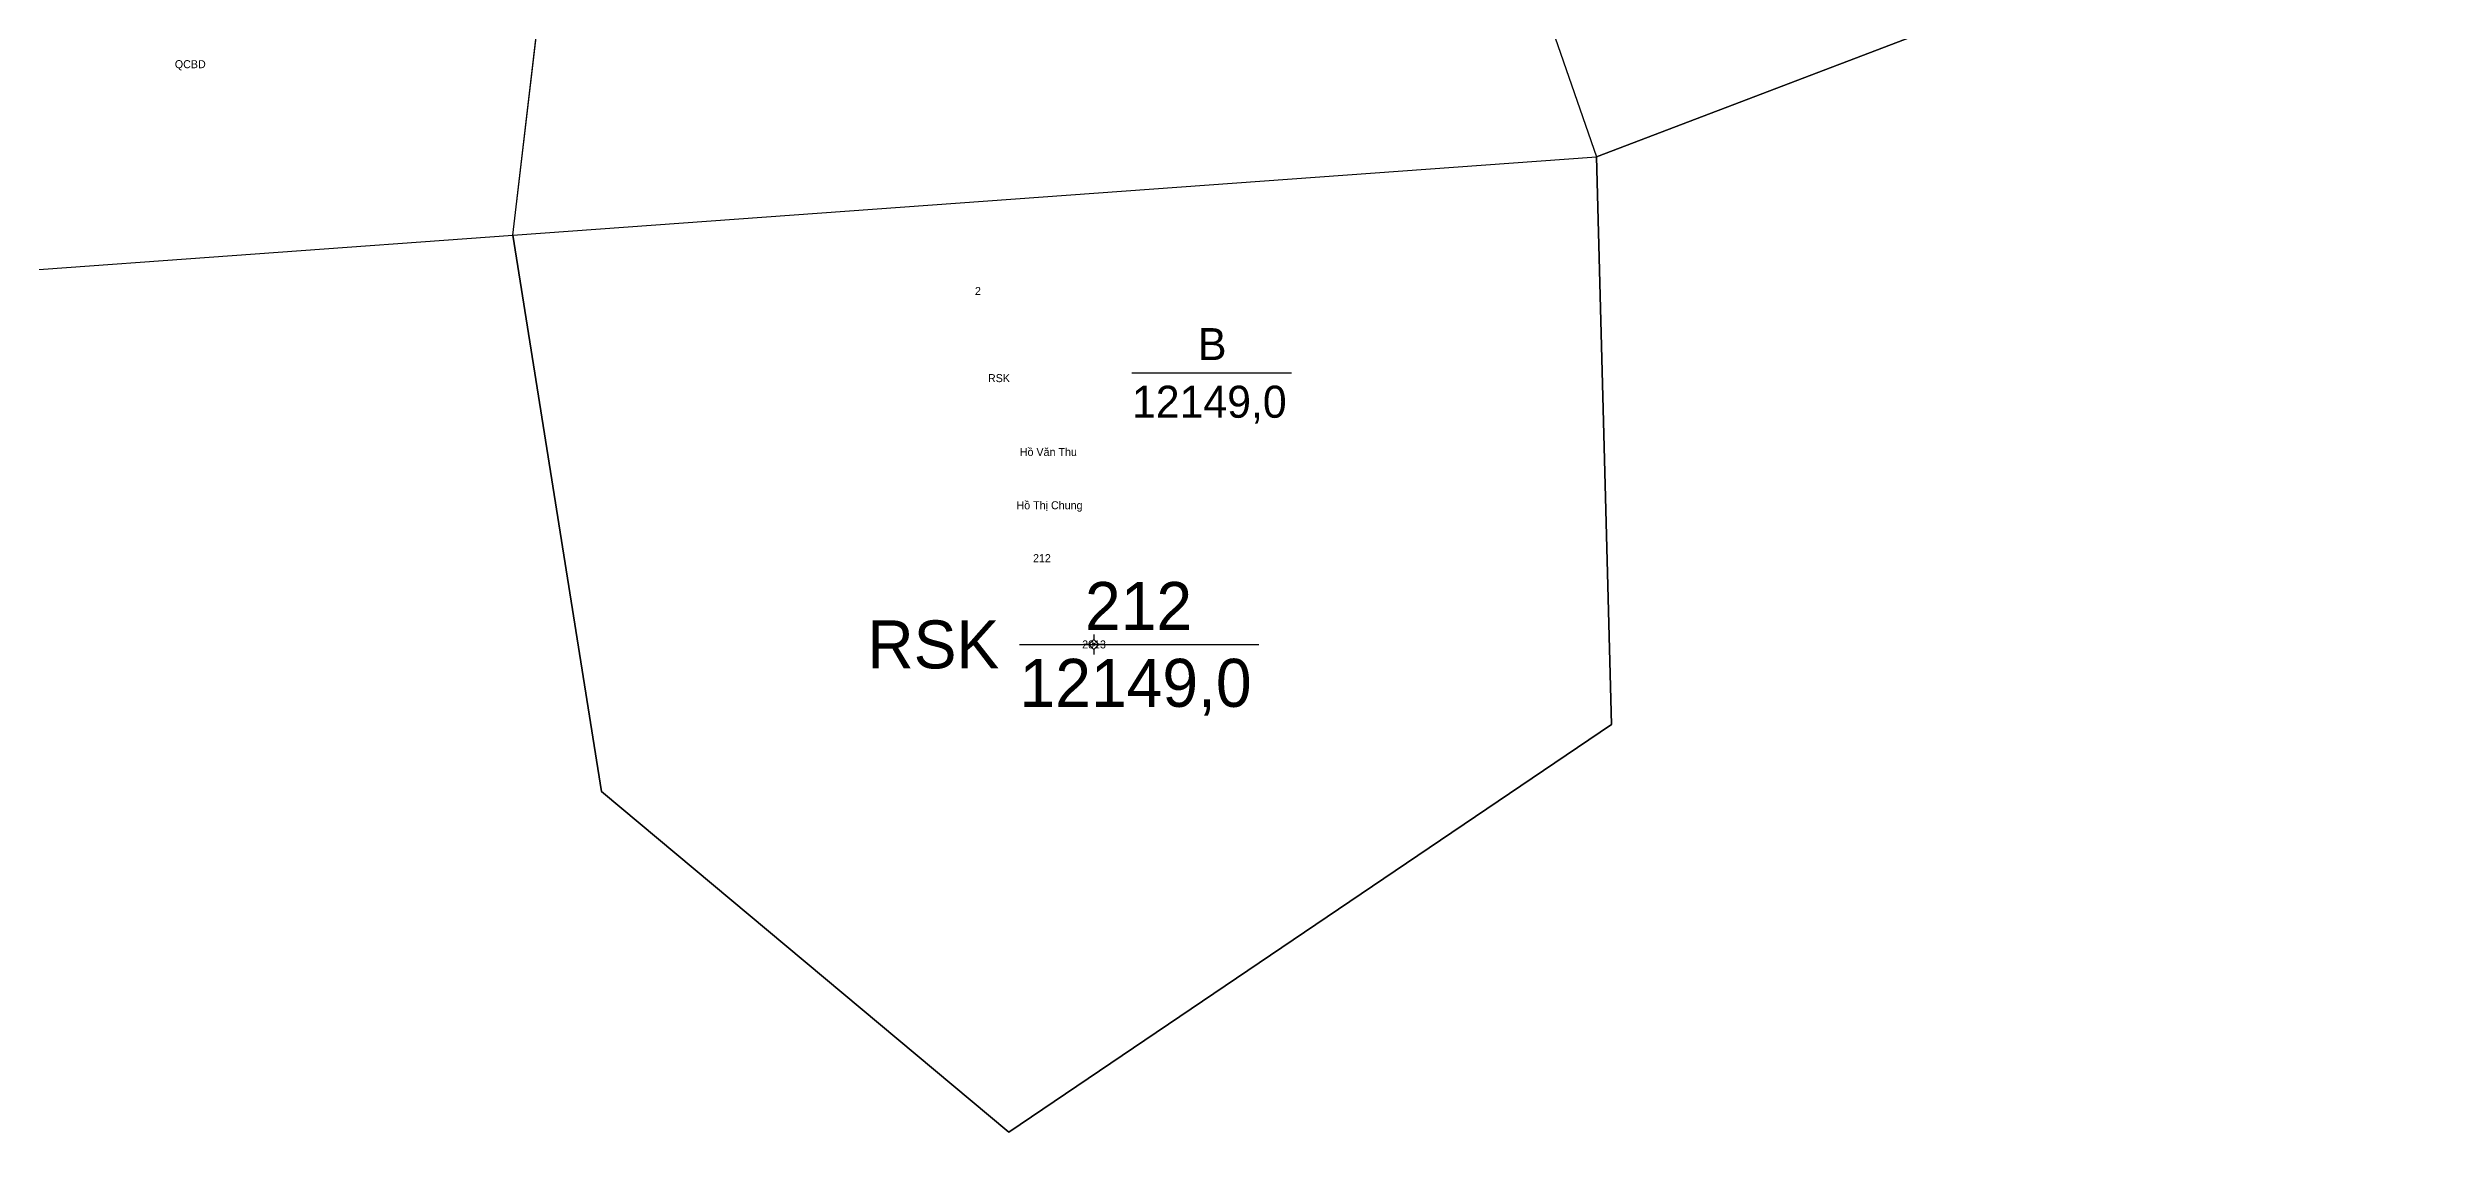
# Model space of a CAD drawing. Extents: x -2 to 554490, y -4 to 1841918.
# Drawn here: x 553810.7 to 554109.5, y 1840107.8 to 1840243.3 of the extents above; entities that cross this region are included whole.
import ezdxf

# ---------------------------------------------------------------- set-up
doc = ezdxf.new("R2010")
doc.units = 0
for name, color, linetype in [('Level 11', 7, 'Continuous'), ('Level 13', 7, 'Continuous'), ('Level 16', 7, 'Continuous'), ('Level 17', 7, 'Continuous'), ('Level 18', 7, 'Continuous'), ('Level 19', 7, 'Continuous'), ('Level 2', 7, 'Continuous'), ('Level 3', 7, 'Continuous'), ('Level 4', 7, 'Continuous'), ('Level 52', 7, 'Continuous'), ('Level 54', 7, 'Continuous'), ('Level 55', 7, 'Continuous')]:
    doc.layers.add(name, color=color, linetype=linetype)

msp = doc.modelspace()

# ---------------------------------------------------------------- linework, layer by layer
at = {"layer": 'Level 11'}
for p, q in [((553941.39, 1840169.42), (553940.77, 1840168.79)), ((553941.39, 1840170.04), (553941.39, 1840169.42)), ((553942.02, 1840168.79), (553941.39, 1840169.42)), ((553940.77, 1840168.79), (553940.14, 1840168.79)), ((553940.77, 1840168.79), (553941.39, 1840168.17)), ((553941.39, 1840168.17), (553942.02, 1840168.79)), ((553941.39, 1840168.17), (553941.39, 1840167.54)), ((553942.64, 1840168.79), (553942.02, 1840168.79))]:
    msp.add_line(p, q, dxfattribs=at)
msp.add_circle((553941.39, 1840168.79), 0.15, dxfattribs=at)
at = {"layer": 'Level 13'}
msp.add_line((553932.11, 1840168.79), (553962.01, 1840168.79), dxfattribs=at)
at = {"layer": 'Level 2'}
for p, q in [((553972.12, 1840322.26), (554004.23, 1840229.74)), ((553868.79, 1840219.92), (553880.4, 1840318.98)), ((553868.79, 1840219.92), (554004.23, 1840229.74)), ((553776.1, 1840213.2), (553868.79, 1840219.92))]:
    msp.add_line(p, q, dxfattribs=at)
for points in [[(554004.23, 1840229.74), (554049.82, 1840247.09), (554081.28, 1840255.44), (554109.54, 1840259.3)], [(553868.79, 1840219.92), (553879.85, 1840150.42), (553930.77, 1840107.84), (554006.11, 1840158.79), (554004.23, 1840229.74)]]:
    msp.add_lwpolyline(points, dxfattribs=at)
at = {"layer": 'Level 3'}
msp.add_lwpolyline([(554049.82, 1840247.09), (554004.23, 1840229.74), (554006.11, 1840158.79), (553930.77, 1840107.84), (553879.85, 1840150.42), (553868.79, 1840219.92), (553880.4, 1840318.98)], dxfattribs=at)
msp.add_lwpolyline([(554049.82, 1840247.09), (554004.23, 1840229.74), (554006.11, 1840158.79), (553930.77, 1840107.84), (553879.85, 1840150.42), (553868.79, 1840219.92), (553880.4, 1840318.98)], dxfattribs=at)
msp.add_lwpolyline([(554049.82, 1840247.09), (554004.23, 1840229.74), (554006.11, 1840158.79), (553930.77, 1840107.84), (553879.85, 1840150.42), (553868.79, 1840219.92), (553880.4, 1840318.98)], dxfattribs=at)
msp.add_lwpolyline([(554049.82, 1840247.09), (554004.23, 1840229.74), (554006.11, 1840158.79), (553930.77, 1840107.84), (553879.85, 1840150.42), (553868.79, 1840219.92), (553880.4, 1840318.98)], dxfattribs=at)
msp.add_lwpolyline([(554049.82, 1840247.09), (554004.23, 1840229.74), (554006.11, 1840158.79), (553930.77, 1840107.84), (553879.85, 1840150.42), (553868.79, 1840219.92), (553880.4, 1840318.98)], dxfattribs=at)
msp.add_lwpolyline([(554049.82, 1840247.09), (554004.23, 1840229.74), (554006.11, 1840158.79), (553930.77, 1840107.84), (553879.85, 1840150.42), (553868.79, 1840219.92), (553880.4, 1840318.98)], dxfattribs=at)
msp.add_lwpolyline([(554049.82, 1840247.09), (554004.23, 1840229.74), (554006.11, 1840158.79), (553930.77, 1840107.84), (553879.85, 1840150.42), (553868.79, 1840219.92), (553880.4, 1840318.98)], dxfattribs=at)
msp.add_lwpolyline([(554049.82, 1840247.09), (554004.23, 1840229.74), (554006.11, 1840158.79), (553930.77, 1840107.84), (553879.85, 1840150.42), (553868.79, 1840219.92), (553880.4, 1840318.98)], dxfattribs=at)
msp.add_lwpolyline([(554049.82, 1840247.09), (554004.23, 1840229.74), (554006.11, 1840158.79), (553930.77, 1840107.84), (553879.85, 1840150.42), (553868.79, 1840219.92), (553880.4, 1840318.98)], dxfattribs=at)
msp.add_lwpolyline([(554049.82, 1840247.09), (554004.23, 1840229.74), (554006.11, 1840158.79), (553930.77, 1840107.84), (553879.85, 1840150.42), (553868.79, 1840219.92), (553880.4, 1840318.98)], dxfattribs=at)
msp.add_lwpolyline([(554049.82, 1840247.09), (554004.23, 1840229.74), (554006.11, 1840158.79), (553930.77, 1840107.84), (553879.85, 1840150.42), (553868.79, 1840219.92), (553880.4, 1840318.98)], dxfattribs=at)
at = {"layer": 'Level 4'}
msp.add_lwpolyline([(554049.82, 1840247.09), (554004.23, 1840229.74), (554006.11, 1840158.79), (553930.77, 1840107.84), (553879.85, 1840150.42), (553868.79, 1840219.92), (553880.4, 1840318.98)], dxfattribs=at)
at = {"layer": 'Level 52'}
msp.add_lwpolyline([(554049.82, 1840247.09), (554004.23, 1840229.74), (554006.11, 1840158.79), (553930.77, 1840107.84), (553879.85, 1840150.42), (553868.79, 1840219.92), (553880.4, 1840318.98)], dxfattribs=at)
at = {"layer": 'Level 55'}
msp.add_line((553946.16, 1840202.72), (553966.09, 1840202.72), dxfattribs=at)

# ---------------------------------------------------------------- texts
at = {"layer": 'Level 13'}
msp.add_text('212', height=6, dxfattribs=at).set_placement((553940.29, 1840170.59))
at = {"layer": 'Level 16'}
msp.add_text('RSK', height=1, dxfattribs=at).set_placement((553928.16, 1840201.57))
at = {"layer": 'Level 17'}
msp.add_text('212', height=1, dxfattribs=at).set_placement((553933.79, 1840179.07))
at = {"layer": 'Level 18'}
for s, p in [('Hồ Văn Thu', (553932.14, 1840192.34)), ('Hồ Thị Chung', (553931.73, 1840185.68))]:
    msp.add_text(s, height=1, dxfattribs=at).set_placement(p)
at = {"layer": 'Level 19'}
msp.add_text('2', height=1, dxfattribs=at).set_placement((553926.53, 1840212.46))
at = {"layer": 'Level 2'}
msp.add_text('RSK', height=6, dxfattribs=at).set_placement((553913.08, 1840165.79))
at = {"layer": 'Level 3'}
for s, p in [('B', (553954.41, 1840204.32)), ('12149,0', (553946.16, 1840197.12))]:
    msp.add_text(s, height=4, dxfattribs=at).set_placement(p)
at = {"layer": 'Level 4'}
msp.add_text('12149,0', height=6, dxfattribs=at).set_placement((553932.11, 1840160.99))
at = {"layer": 'Level 54'}
for s, p in [('QCBD', (553826.53, 1840240.8)), ('2013', (553939.93, 1840168.29))]:
    msp.add_text(s, height=1, dxfattribs=at).set_placement(p)

doc.saveas('drawing.dxf')
